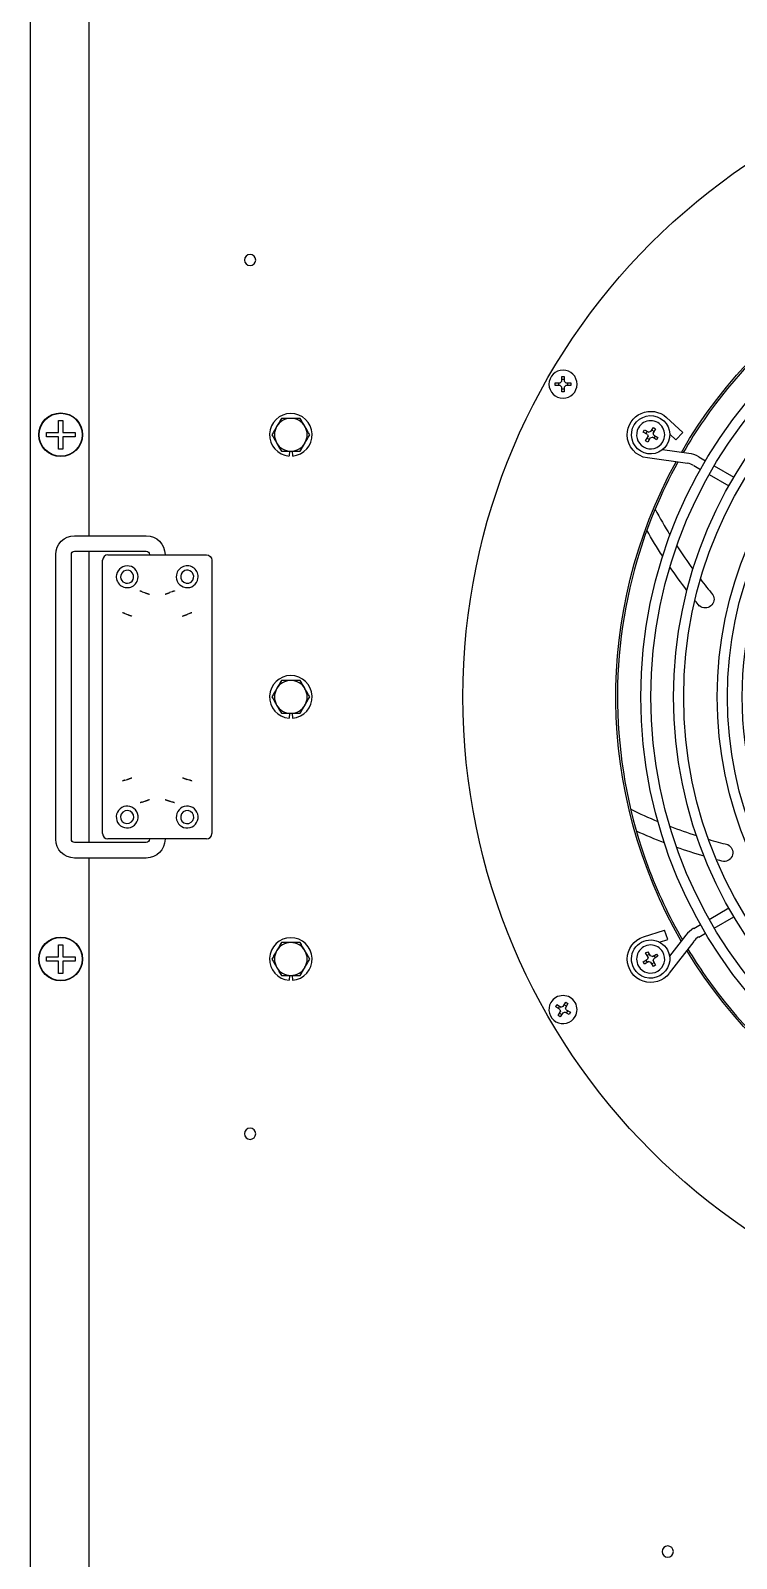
# Model space of a CAD drawing. Extents: x 0 to 216, y -5 to 280.
# Drawn here: x 100.76 to 108.84, y 196.45 to 213.94 of the extents above; entities that cross this region are included whole.
import ezdxf

# ---------------------------------------------------------------- set-up
doc = ezdxf.new("R2010")
doc.units = 0
doc.header["$LTSCALE"] = 10
doc.header["$MEASUREMENT"] = 0
doc.layers.add('CADdetails-11-VERYFINE', color=11, linetype='CONTINUOUS')
doc.layers.add('CADdetails-9-EXTRAFINE', color=9, linetype='CONTINUOUS')

msp = doc.modelspace()

# ---------------------------------------------------------------- linework, layer by layer
at = {"layer": 'CADdetails-11-VERYFINE', "linetype": 'Continuous', "extrusion": (-1, 6.12323e-17, 0)}
for p, q in [((100.761, 196.241), (100.761, 216.39)), ((101.43, 208.159), (101.43, 216.39)), ((101.43, 196.241), (101.43, 204.471))]:
    msp.add_line(p, q, dxfattribs=at)
at = {"layer": 'CADdetails-9-EXTRAFINE', "linetype": 'Continuous', "extrusion": (-1, 6.12323e-17, 0)}
for p, q in [((106.768, 209.879), (106.768, 209.909)), ((106.768, 209.909), (106.824, 209.909)), ((106.824, 209.879), (106.768, 209.879)), ((106.803, 209.909), (106.803, 209.879)), ((106.841, 209.927), (106.824, 209.909)), ((106.824, 209.879), (106.841, 209.861)), ((106.841, 209.927), (106.841, 209.982)), ((106.841, 209.982), (106.871, 209.982)), ((106.871, 209.947), (106.841, 209.947)), ((106.841, 209.806), (106.841, 209.861)), ((106.841, 209.841), (106.871, 209.841)), ((106.871, 209.982), (106.871, 209.927)), ((106.889, 209.909), (106.871, 209.927)), ((106.871, 209.861), (106.889, 209.879)), ((106.871, 209.861), (106.871, 209.806)), ((106.889, 209.909), (106.944, 209.909)), ((106.944, 209.879), (106.889, 209.879)), ((106.91, 209.879), (106.91, 209.909)), ((106.944, 209.909), (106.944, 209.879)), ((106.871, 209.806), (106.841, 209.806)), ((108.039, 209.513), (108.226, 209.342)), ((100.942, 209.315), (100.942, 209.34)), ((100.942, 209.34), (101.081, 209.34)), ((100.942, 209.29), (100.942, 209.315)), ((101.081, 209.34), (101.081, 209.479)), ((101.081, 209.479), (101.131, 209.479)), ((101.131, 209.479), (101.131, 209.34)), ((101.131, 209.34), (101.27, 209.34)), ((101.27, 209.34), (101.27, 209.315)), ((101.27, 209.315), (101.27, 209.29)), ((107.775, 209.346), (107.79, 209.372)), ((107.823, 209.318), (107.775, 209.346)), ((107.79, 209.372), (107.838, 209.344)), ((107.82, 209.355), (107.805, 209.329)), ((107.823, 209.318), (107.829, 209.294)), ((107.862, 209.351), (107.838, 209.344)), ((107.862, 209.351), (107.89, 209.399)), ((107.898, 209.354), (107.872, 209.369)), ((107.916, 209.384), (107.888, 209.336)), ((107.895, 209.312), (107.888, 209.336)), ((107.89, 209.399), (107.916, 209.384)), ((107.895, 209.312), (107.942, 209.284)), ((108.078, 209.322), (108.149, 209.257)), ((108.149, 209.257), (108.226, 209.342)), ((101.081, 209.29), (100.942, 209.29)), ((101.081, 209.151), (101.081, 209.29)), ((101.131, 209.151), (101.081, 209.151)), ((101.27, 209.29), (101.131, 209.29)), ((101.131, 209.29), (101.131, 209.151)), ((107.802, 209.246), (107.829, 209.294)), ((107.828, 209.231), (107.802, 209.246)), ((107.819, 209.276), (107.845, 209.261)), ((107.855, 209.279), (107.828, 209.231)), ((107.855, 209.279), (107.88, 209.286)), ((107.927, 209.258), (107.88, 209.286)), ((107.898, 209.275), (107.913, 209.301)), ((107.942, 209.284), (107.927, 209.258)), ((108.296, 209.102), (107.994, 209.143)), ((103.725, 209.128), (103.721, 209.072)), ((103.755, 209.128), (103.759, 209.072)), ((108.281, 208.988), (107.823, 209.05)), ((108.352, 208.964), (108.43, 208.919)), ((108.409, 209.064), (108.488, 209.018)), ((108.587, 208.961), (108.812, 208.831)), ((108.53, 208.861), (108.755, 208.731)), ((101.264, 208.159), (102.086, 208.159)), ((101.05, 204.685), (101.05, 207.945)), ((101.228, 204.685), (101.228, 207.945)), ((101.264, 207.981), (102.086, 207.981)), ((101.43, 204.649), (101.43, 207.981)), ((101.646, 207.94), (102.066, 207.94)), ((102.066, 207.94), (102.121, 207.94)), ((102.121, 207.94), (102.17, 207.94)), ((102.122, 207.94), (102.122, 207.945)), ((102.251, 207.94), (102.301, 207.94)), ((102.3, 207.94), (102.3, 207.945)), ((102.301, 207.94), (102.356, 207.94)), ((102.356, 207.94), (102.776, 207.94)), ((101.586, 204.75), (101.586, 207.88)), ((102.836, 207.88), (102.836, 204.75)), ((102.04, 207.518), (102.069, 207.508)), ((102.382, 207.518), (102.353, 207.508)), ((101.84, 207.269), (101.869, 207.259)), ((102.582, 207.269), (102.553, 207.259)), ((103.725, 206.128), (103.721, 206.072)), ((103.755, 206.128), (103.759, 206.072)), ((101.84, 205.362), (101.869, 205.371)), ((102.582, 205.362), (102.553, 205.371)), ((102.04, 205.112), (102.069, 205.122)), ((102.382, 205.112), (102.353, 205.122)), ((102.086, 204.649), (101.264, 204.649)), ((102.066, 204.69), (101.646, 204.69)), ((102.121, 204.69), (102.066, 204.69)), ((102.17, 204.69), (102.121, 204.69)), ((102.122, 204.685), (102.122, 204.69)), ((102.301, 204.69), (102.251, 204.69)), ((102.3, 204.685), (102.3, 204.69)), ((102.356, 204.69), (102.301, 204.69)), ((102.776, 204.69), (102.356, 204.69)), ((102.086, 204.471), (101.264, 204.471)), ((108.53, 203.769), (108.755, 203.899)), ((108.587, 203.669), (108.812, 203.799)), ((107.777, 203.57), (108.019, 203.647)), ((107.962, 203.508), (108.054, 203.538)), ((108.054, 203.538), (108.019, 203.647)), ((108.262, 203.588), (108.076, 203.346)), ((108.352, 203.666), (108.43, 203.711)), ((108.409, 203.566), (108.488, 203.612)), ((101.081, 203.34), (101.081, 203.479)), ((101.081, 203.479), (101.131, 203.479)), ((101.131, 203.479), (101.131, 203.34)), ((107.802, 203.384), (107.828, 203.399)), ((107.829, 203.336), (107.802, 203.384)), ((107.845, 203.369), (107.819, 203.354)), ((107.828, 203.399), (107.855, 203.351)), ((107.88, 203.344), (107.927, 203.372)), ((107.927, 203.372), (107.942, 203.346)), ((108.353, 203.517), (108.07, 203.152)), ((100.942, 203.315), (100.942, 203.34)), ((100.942, 203.34), (101.081, 203.34)), ((100.942, 203.29), (100.942, 203.315)), ((101.081, 203.29), (100.942, 203.29)), ((101.081, 203.151), (101.081, 203.29)), ((101.131, 203.34), (101.27, 203.34)), ((101.27, 203.29), (101.131, 203.29)), ((101.131, 203.29), (101.131, 203.151)), ((101.27, 203.34), (101.27, 203.315)), ((101.27, 203.315), (101.27, 203.29)), ((107.775, 203.284), (107.823, 203.312)), ((107.79, 203.258), (107.775, 203.284)), ((107.838, 203.286), (107.79, 203.258)), ((107.805, 203.301), (107.82, 203.275)), ((107.829, 203.336), (107.823, 203.312)), ((107.838, 203.286), (107.862, 203.279)), ((107.88, 203.344), (107.855, 203.351)), ((107.89, 203.231), (107.862, 203.279)), ((107.872, 203.261), (107.898, 203.276)), ((107.888, 203.294), (107.895, 203.318)), ((107.888, 203.294), (107.916, 203.246)), ((107.916, 203.246), (107.89, 203.231)), ((107.942, 203.346), (107.895, 203.318)), ((107.913, 203.329), (107.898, 203.355)), ((101.131, 203.151), (101.081, 203.151)), ((103.725, 203.128), (103.721, 203.072)), ((103.755, 203.128), (103.759, 203.072)), ((106.772, 202.767), (106.787, 202.793)), ((106.82, 202.739), (106.772, 202.767)), ((106.787, 202.793), (106.835, 202.765)), ((106.799, 202.667), (106.827, 202.715)), ((106.825, 202.652), (106.799, 202.667)), ((106.817, 202.776), (106.802, 202.75)), ((106.816, 202.697), (106.842, 202.682)), ((106.82, 202.739), (106.827, 202.715)), ((106.853, 202.7), (106.825, 202.652)), ((106.859, 202.772), (106.835, 202.765)), ((106.853, 202.7), (106.877, 202.707)), ((106.859, 202.772), (106.887, 202.82)), ((106.896, 202.775), (106.87, 202.79)), ((106.925, 202.679), (106.877, 202.707)), ((106.913, 202.805), (106.885, 202.757)), ((106.892, 202.733), (106.885, 202.757)), ((106.887, 202.82), (106.913, 202.805)), ((106.892, 202.733), (106.94, 202.705)), ((106.895, 202.696), (106.91, 202.722)), ((106.94, 202.705), (106.925, 202.679))]:
    msp.add_line(p, q, dxfattribs=at)
at = {"layer": 'CADdetails-9-EXTRAFINE', "linetype": 'Continuous', "extrusion": (0, 0, -1)}
for centre, radius, start, end in [((-113.055, 206.315), 7.344, 270, 90), ((-113.055, 206.315), 5.594, 30.0202, 88.7523), ((-113.055, 206.315), 5.308, 0, 180), ((-113.055, 206.315), 5.192, 0, 180), ((-113.055, 206.315), 4.933, 0, 180), ((-113.055, 206.315), 4.817, 0, 180), ((-113.055, 206.315), 4.433, 0, 180), ((-113.055, 206.315), 4.317, 0, 180), ((-101.106, 209.315), 0.25, 0, 180), ((-101.106, 209.315), 0.246, 0, 180), ((-107.859, 209.315), 0.268, 0, 132.2858), ((-107.859, 209.315), 0.219, 31.399, 211.399), ((-101.106, 209.315), 0.25, 180, 0), ((-101.106, 209.315), 0.246, 180, 0), ((-107.859, 209.315), 0.268, 277.6746, 360), ((-107.859, 209.315), 0.219, 211.399, 31.399), ((-113.055, 206.315), 5.594, 330.0202, 28.7523), ((-113.055, 206.315), 4.148, 330.7942, 29.2058), ((-101.264, 207.945), 0.214, 0, 90), ((-102.086, 207.945), 0.214, 90, 180), ((-113.099, 211.252), 6.091, 326.8897, 330.1612), ((-101.264, 207.945), 0.036, 0, 90), ((-102.086, 207.945), 0.036, 90, 180), ((-102.776, 207.88), 0.06, 90, 180), ((-113.099, 211.252), 6.091, 322.3735, 325.4968), ((-113.099, 211.252), 6.091, 320.2227, 321.0023), ((-108.483, 207.435), 0.102, 151.3822, 309.0632), ((-113.055, 206.315), 5.308, 180, 0), ((-113.055, 206.315), 5.192, 180, 0), ((-113.055, 206.315), 4.933, 180, 0), ((-113.055, 206.315), 4.817, 180, 0), ((-113.055, 206.315), 4.433, 180, 0), ((-113.055, 206.315), 4.317, 180, 0), ((-110.189, 210.335), 6.091, 290.8897, 294.1606), ((-101.264, 204.685), 0.214, 270, 0), ((-101.264, 204.685), 0.036, 270, 0), ((-102.086, 204.685), 0.214, 180, 270), ((-102.086, 204.685), 0.036, 180, 270), ((-110.189, 210.335), 6.091, 286.3735, 289.4968), ((-108.698, 204.533), 0.102, 115.3822, 273.0632), ((-110.189, 210.335), 6.091, 284.2227, 285.0023), ((-101.106, 203.315), 0.25, 0, 180), ((-101.106, 203.315), 0.246, 0, 180), ((-107.859, 203.315), 0.267, 0, 72.2858), ((-107.859, 203.315), 0.219, 331.399, 151.399), ((-107.859, 203.315), 0.219, 151.399, 331.399), ((-113.055, 206.315), 5.594, 270.0202, 328.7523), ((-101.106, 203.315), 0.25, 180, 0), ((-101.106, 203.315), 0.246, 180, 0), ((-107.859, 203.315), 0.268, 217.6746, 360)]:
    msp.add_arc(centre, radius, start, end, dxfattribs=at)
at = {"layer": 'CADdetails-9-EXTRAFINE', "linetype": 'Continuous'}
for centre, radius, start, end in [((103.274, 211.315), 0.064, 90, 270), ((103.274, 211.315), 0.064, 270, 90), ((106.856, 209.894), 0.161, 90, 270), ((106.856, 209.894), 0.161, 270, 90), ((103.74, 209.315), 0.244, 274.5, 265.5), ((103.74, 209.315), 0.188, 90, 150), ((103.74, 209.315), 0.188, 30, 90), ((103.74, 209.315), 0.187, 150, 210), ((103.74, 209.315), 0.187, 330, 30), ((107.859, 209.315), 0.161, 150, 330), ((107.859, 209.315), 0.161, 330, 150), ((103.74, 209.315), 0.188, 210, 270), ((103.74, 209.315), 0.188, 270, 330), ((108.255, 208.797), 0.193, 60, 82.3254), ((108.255, 208.797), 0.308, 60, 82.3254), ((113.099, 211.252), 5.891, 208.2577, 211.5828), ((101.646, 207.88), 0.06, 90, 180), ((113.099, 211.252), 5.891, 212.9979, 216.1675), ((101.867, 207.69), 0.125, 349.2303, 169.2303), ((101.867, 207.69), 0.075, 349.2303, 169.2303), ((102.554, 207.69), 0.125, 350.6482, 170.6482), ((102.554, 207.69), 0.075, 350.6482, 170.6482), ((101.867, 207.69), 0.125, 169.2303, 349.2303), ((101.867, 207.69), 0.075, 169.2303, 349.2303), ((102.554, 207.69), 0.125, 170.6482, 350.6482), ((102.554, 207.69), 0.075, 170.6482, 350.6482), ((113.099, 211.252), 5.891, 217.5573, 219.7773), ((103.74, 206.315), 0.244, 274.5, 265.5), ((103.74, 206.315), 0.187, 150, 210), ((103.74, 206.315), 0.188, 90, 150), ((103.74, 206.315), 0.188, 30, 90), ((103.74, 206.315), 0.187, 330, 30), ((103.74, 206.315), 0.188, 210, 270), ((103.74, 206.315), 0.188, 270, 330), ((101.867, 204.94), 0.125, 41.0344, 221.0344), ((101.867, 204.94), 0.125, 221.0344, 41.0344), ((101.867, 204.94), 0.075, 41.0344, 221.0344), ((101.867, 204.94), 0.075, 221.0344, 41.0344), ((102.554, 204.94), 0.125, 172.5556, 352.5556), ((102.554, 204.94), 0.125, 352.5556, 172.5556), ((102.554, 204.94), 0.075, 172.5556, 352.5556), ((102.554, 204.94), 0.075, 352.5556, 172.5556), ((110.189, 210.335), 5.891, 244.2581, 247.5828), ((110.189, 210.335), 5.891, 248.9979, 252.1675), ((101.646, 204.75), 0.06, 180, 270), ((102.776, 204.75), 0.06, 270, 360), ((110.189, 210.335), 5.891, 253.5573, 255.7773), ((103.74, 203.315), 0.244, 274.5, 265.5), ((108.505, 203.4), 0.308, 120, 142.3254), ((108.505, 203.4), 0.193, 120, 142.3254), ((103.74, 203.315), 0.187, 150, 210), ((103.74, 203.315), 0.188, 90, 150), ((103.74, 203.315), 0.188, 30, 90), ((103.74, 203.315), 0.187, 330, 30), ((107.859, 203.315), 0.161, 30, 210), ((107.859, 203.315), 0.161, 210, 30), ((103.74, 203.315), 0.188, 210, 270), ((103.74, 203.315), 0.188, 270, 330), ((106.856, 202.736), 0.161, 330, 150), ((106.856, 202.736), 0.161, 150, 330), ((103.274, 201.315), 0.064, 90, 270), ((103.274, 201.315), 0.064, 270, 90), ((108.055, 196.534), 0.064, 90, 270), ((108.055, 196.534), 0.064, 270, 90)]:
    msp.add_arc(centre, radius, start, end, dxfattribs=at)
for points, knots in [([(112.941, 211.889), (112.375, 211.877), (111.806, 211.778), (110.71, 211.408), (110.174, 211.125), (109.228, 210.412), (108.807, 209.974), (108.386, 209.366), (108.306, 209.24), (108.232, 209.111)], [0.114199, 0.114199, 0.114199, 0.114199, 1.807854, 1.807854, 3.58322, 3.58322, 5.359752, 5.359752, 5.804396, 5.804396, 5.804396, 5.804396]), ([(103.74, 209.503), (103.722, 209.503), (103.703, 209.503), (103.667, 209.503), (103.649, 209.503), (103.632, 209.503)], [0.00479172, 0.00479172, 0.00479172, 0.00479172, 0.006178988, 0.006178988, 0.007566256, 0.007566256, 0.007566256, 0.007566256]), ([(103.848, 209.503), (103.831, 209.503), (103.813, 209.503), (103.777, 209.503), (103.758, 209.503), (103.74, 209.503)], [0.002015536, 0.002015536, 0.002015536, 0.002015536, 0.003403628, 0.003403628, 0.00479172, 0.00479172, 0.00479172, 0.00479172]), ([(103.902, 209.409), (103.898, 209.417), (103.893, 209.425), (103.884, 209.441), (103.879, 209.448), (103.866, 209.472), (103.857, 209.487), (103.848, 209.503)], [0.002782414, 0.002782414, 0.002782414, 0.002782414, 0.003475359, 0.003475359, 0.004168303, 0.004168303, 0.005554192, 0.005554192, 0.005554192, 0.005554192]), ([(103.578, 209.409), (103.573, 209.401), (103.568, 209.393), (103.559, 209.377), (103.555, 209.369), (103.541, 209.346), (103.532, 209.33), (103.523, 209.315)], [0.002782414, 0.002782414, 0.002782414, 0.002782414, 0.003475359, 0.003475359, 0.004168303, 0.004168303, 0.005554192, 0.005554192, 0.005554192, 0.005554192]), ([(103.902, 209.221), (103.907, 209.229), (103.912, 209.237), (103.921, 209.253), (103.925, 209.261), (103.939, 209.284), (103.948, 209.3), (103.956, 209.315)], [0.002782414, 0.002782414, 0.002782414, 0.002782414, 0.003475359, 0.003475359, 0.004168303, 0.004168303, 0.005554192, 0.005554192, 0.005554192, 0.005554192]), ([(103.578, 209.221), (103.582, 209.213), (103.587, 209.205), (103.596, 209.19), (103.6, 209.182), (103.614, 209.158), (103.623, 209.143), (103.632, 209.128)], [0.002782414, 0.002782414, 0.002782414, 0.002782414, 0.003475359, 0.003475359, 0.004168303, 0.004168303, 0.005554192, 0.005554192, 0.005554192, 0.005554192]), ([(103.632, 209.128), (103.649, 209.128), (103.667, 209.128), (103.703, 209.128), (103.722, 209.128), (103.74, 209.128)], [0.004905717, 0.004905717, 0.004905717, 0.004905717, 0.006296541, 0.006296541, 0.007687364, 0.007687364, 0.007687364, 0.007687364]), ([(103.74, 209.128), (103.758, 209.128), (103.777, 209.128), (103.813, 209.128), (103.831, 209.128), (103.848, 209.128)], [0.007687364, 0.007687364, 0.007687364, 0.007687364, 0.009079015, 0.009079015, 0.010470665, 0.010470665, 0.010470665, 0.010470665]), ([(108.171, 209.003), (107.976, 208.648), (107.818, 208.271), (107.538, 207.316), (107.462, 206.713), (107.504, 205.53), (107.621, 204.934), (107.934, 204.089), (108.067, 203.806), (108.222, 203.536)], [5.927574, 5.927574, 5.927574, 5.927574, 7.136243, 7.136243, 8.912735, 8.912735, 10.689227, 10.689227, 11.617064, 11.617064, 11.617064, 11.617064]), ([(102.17, 207.94), (102.177, 207.94), (102.183, 207.94), (102.197, 207.94), (102.204, 207.939), (102.218, 207.939), (102.225, 207.94), (102.238, 207.94), (102.245, 207.94), (102.251, 207.94)], [0, 0, 0, 0, 0.000527497, 0.000527497, 0.001054994, 0.001054994, 0.001582491, 0.001582491, 0.002109988, 0.002109988, 0.002109988, 0.002109988]), ([(103.578, 206.409), (103.573, 206.401), (103.568, 206.393), (103.559, 206.377), (103.555, 206.369), (103.541, 206.346), (103.532, 206.33), (103.523, 206.315)], [0.002782414, 0.002782414, 0.002782414, 0.002782414, 0.003475359, 0.003475359, 0.004168303, 0.004168303, 0.005554192, 0.005554192, 0.005554192, 0.005554192]), ([(103.74, 206.503), (103.722, 206.503), (103.703, 206.503), (103.667, 206.503), (103.649, 206.503), (103.632, 206.503)], [0.00479172, 0.00479172, 0.00479172, 0.00479172, 0.006178988, 0.006178988, 0.007566256, 0.007566256, 0.007566256, 0.007566256]), ([(103.848, 206.503), (103.831, 206.503), (103.813, 206.503), (103.777, 206.503), (103.758, 206.503), (103.74, 206.503)], [0.002015536, 0.002015536, 0.002015536, 0.002015536, 0.003403628, 0.003403628, 0.00479172, 0.00479172, 0.00479172, 0.00479172]), ([(103.902, 206.409), (103.898, 206.417), (103.893, 206.425), (103.884, 206.441), (103.879, 206.448), (103.866, 206.472), (103.857, 206.487), (103.848, 206.503)], [0.002782414, 0.002782414, 0.002782414, 0.002782414, 0.003475359, 0.003475359, 0.004168303, 0.004168303, 0.005554192, 0.005554192, 0.005554192, 0.005554192]), ([(103.578, 206.221), (103.582, 206.213), (103.587, 206.205), (103.596, 206.19), (103.6, 206.182), (103.614, 206.158), (103.623, 206.143), (103.632, 206.128)], [0.002782414, 0.002782414, 0.002782414, 0.002782414, 0.003475359, 0.003475359, 0.004168303, 0.004168303, 0.005554192, 0.005554192, 0.005554192, 0.005554192]), ([(103.902, 206.221), (103.907, 206.229), (103.912, 206.237), (103.921, 206.253), (103.925, 206.261), (103.939, 206.284), (103.948, 206.3), (103.956, 206.315)], [0.002782414, 0.002782414, 0.002782414, 0.002782414, 0.003475359, 0.003475359, 0.004168303, 0.004168303, 0.005554192, 0.005554192, 0.005554192, 0.005554192]), ([(103.632, 206.128), (103.649, 206.128), (103.667, 206.128), (103.703, 206.128), (103.722, 206.128), (103.74, 206.128)], [0.004905717, 0.004905717, 0.004905717, 0.004905717, 0.006296541, 0.006296541, 0.007687364, 0.007687364, 0.007687364, 0.007687364]), ([(103.74, 206.128), (103.758, 206.128), (103.777, 206.128), (103.813, 206.128), (103.831, 206.128), (103.848, 206.128)], [0.007687364, 0.007687364, 0.007687364, 0.007687364, 0.009079015, 0.009079015, 0.010470665, 0.010470665, 0.010470665, 0.010470665]), ([(102.251, 204.69), (102.245, 204.69), (102.238, 204.69), (102.225, 204.691), (102.218, 204.691), (102.204, 204.691), (102.197, 204.691), (102.183, 204.69), (102.177, 204.69), (102.17, 204.69)], [0, 0, 0, 0, 0.000527497, 0.000527497, 0.001054994, 0.001054994, 0.001582491, 0.001582491, 0.002109988, 0.002109988, 0.002109988, 0.002109988]), ([(103.578, 203.409), (103.573, 203.401), (103.568, 203.393), (103.559, 203.377), (103.555, 203.369), (103.541, 203.346), (103.532, 203.33), (103.523, 203.315)], [0.002782414, 0.002782414, 0.002782414, 0.002782414, 0.003475359, 0.003475359, 0.004168303, 0.004168303, 0.005554192, 0.005554192, 0.005554192, 0.005554192]), ([(103.74, 203.503), (103.722, 203.503), (103.703, 203.503), (103.667, 203.503), (103.649, 203.503), (103.632, 203.503)], [0.00479172, 0.00479172, 0.00479172, 0.00479172, 0.006178988, 0.006178988, 0.007566256, 0.007566256, 0.007566256, 0.007566256]), ([(103.848, 203.503), (103.831, 203.503), (103.813, 203.503), (103.777, 203.503), (103.758, 203.503), (103.74, 203.503)], [0.002015536, 0.002015536, 0.002015536, 0.002015536, 0.003403628, 0.003403628, 0.00479172, 0.00479172, 0.00479172, 0.00479172]), ([(103.902, 203.409), (103.898, 203.417), (103.893, 203.425), (103.884, 203.441), (103.879, 203.448), (103.866, 203.472), (103.857, 203.487), (103.848, 203.503)], [0.002782414, 0.002782414, 0.002782414, 0.002782414, 0.003475359, 0.003475359, 0.004168303, 0.004168303, 0.005554192, 0.005554192, 0.005554192, 0.005554192]), ([(108.285, 203.429), (108.411, 203.221), (108.55, 203.021), (109.071, 202.37), (109.521, 201.962), (110.514, 201.317), (111.07, 201.072), (112.099, 200.802), (112.574, 200.741), (113.045, 200.74)], [11.740151, 11.740151, 11.740151, 11.740151, 12.465719, 12.465719, 14.242211, 14.242211, 16.018703, 16.018703, 17.433038, 17.433038, 17.433038, 17.433038]), ([(103.578, 203.221), (103.582, 203.213), (103.587, 203.205), (103.596, 203.19), (103.6, 203.182), (103.614, 203.158), (103.623, 203.143), (103.632, 203.128)], [0.002782414, 0.002782414, 0.002782414, 0.002782414, 0.003475359, 0.003475359, 0.004168303, 0.004168303, 0.005554192, 0.005554192, 0.005554192, 0.005554192]), ([(103.902, 203.221), (103.907, 203.229), (103.912, 203.237), (103.921, 203.253), (103.925, 203.261), (103.939, 203.284), (103.948, 203.3), (103.956, 203.315)], [0.002782414, 0.002782414, 0.002782414, 0.002782414, 0.003475359, 0.003475359, 0.004168303, 0.004168303, 0.005554192, 0.005554192, 0.005554192, 0.005554192]), ([(103.632, 203.128), (103.649, 203.128), (103.667, 203.128), (103.703, 203.128), (103.722, 203.128), (103.74, 203.128)], [0.004905717, 0.004905717, 0.004905717, 0.004905717, 0.006296541, 0.006296541, 0.007687364, 0.007687364, 0.007687364, 0.007687364]), ([(103.74, 203.128), (103.758, 203.128), (103.777, 203.128), (103.813, 203.128), (103.831, 203.128), (103.848, 203.128)], [0.007687364, 0.007687364, 0.007687364, 0.007687364, 0.009079015, 0.009079015, 0.010470665, 0.010470665, 0.010470665, 0.010470665])]:
    msp.add_open_spline(points, degree=3, knots=knots, dxfattribs=at)
for points in [[(103.632, 209.503), (103.614, 209.472), (103.596, 209.441), (103.578, 209.409)], [(103.523, 209.315), (103.541, 209.284), (103.559, 209.253), (103.578, 209.221)], [(103.956, 209.315), (103.939, 209.346), (103.921, 209.377), (103.902, 209.409)], [(103.848, 209.128), (103.866, 209.158), (103.884, 209.189), (103.902, 209.221)], [(103.632, 206.503), (103.614, 206.472), (103.596, 206.441), (103.578, 206.409)], [(103.956, 206.315), (103.939, 206.346), (103.921, 206.377), (103.902, 206.409)], [(103.523, 206.315), (103.541, 206.284), (103.559, 206.253), (103.578, 206.221)], [(103.848, 206.128), (103.866, 206.158), (103.884, 206.189), (103.902, 206.221)], [(103.632, 203.503), (103.614, 203.472), (103.596, 203.441), (103.578, 203.409)], [(103.956, 203.315), (103.939, 203.346), (103.921, 203.377), (103.902, 203.409)], [(103.523, 203.315), (103.541, 203.284), (103.559, 203.253), (103.578, 203.221)], [(103.848, 203.128), (103.866, 203.158), (103.884, 203.189), (103.902, 203.221)]]:
    msp.add_open_spline(points, degree=3, dxfattribs=at)
for points in [[(102.04, 207.518), (102.035, 207.52), (102.025, 207.523), (102.014, 207.527)], [(102.069, 207.508), (102.08, 207.504), (102.099, 207.498), (102.121, 207.49)], [(102.301, 207.49), (102.323, 207.498), (102.342, 207.504), (102.353, 207.508)], [(102.408, 207.527), (102.397, 207.523), (102.387, 207.52), (102.382, 207.518)], [(101.84, 207.269), (101.835, 207.271), (101.825, 207.274), (101.814, 207.278)], [(101.869, 207.259), (101.88, 207.255), (101.899, 207.248), (101.921, 207.24)], [(102.501, 207.24), (102.523, 207.248), (102.542, 207.255), (102.553, 207.259)], [(102.608, 207.278), (102.597, 207.274), (102.587, 207.271), (102.582, 207.269)], [(101.84, 205.362), (101.835, 205.36), (101.825, 205.356), (101.814, 205.352)], [(101.869, 205.371), (101.88, 205.375), (101.899, 205.382), (101.921, 205.39)], [(102.501, 205.39), (102.523, 205.382), (102.542, 205.375), (102.553, 205.371)], [(102.608, 205.352), (102.597, 205.356), (102.587, 205.36), (102.582, 205.362)], [(102.04, 205.112), (102.035, 205.11), (102.025, 205.107), (102.014, 205.103)], [(102.069, 205.122), (102.08, 205.126), (102.099, 205.133), (102.121, 205.14)], [(102.301, 205.14), (102.323, 205.133), (102.342, 205.126), (102.353, 205.122)], [(102.408, 205.103), (102.397, 205.107), (102.387, 205.11), (102.382, 205.112)]]:
    msp.add_rational_spline(points, [1, 0.910683602523, 0.910683602523, 1], degree=3, dxfattribs=at)

doc.saveas('drawing.dxf')
